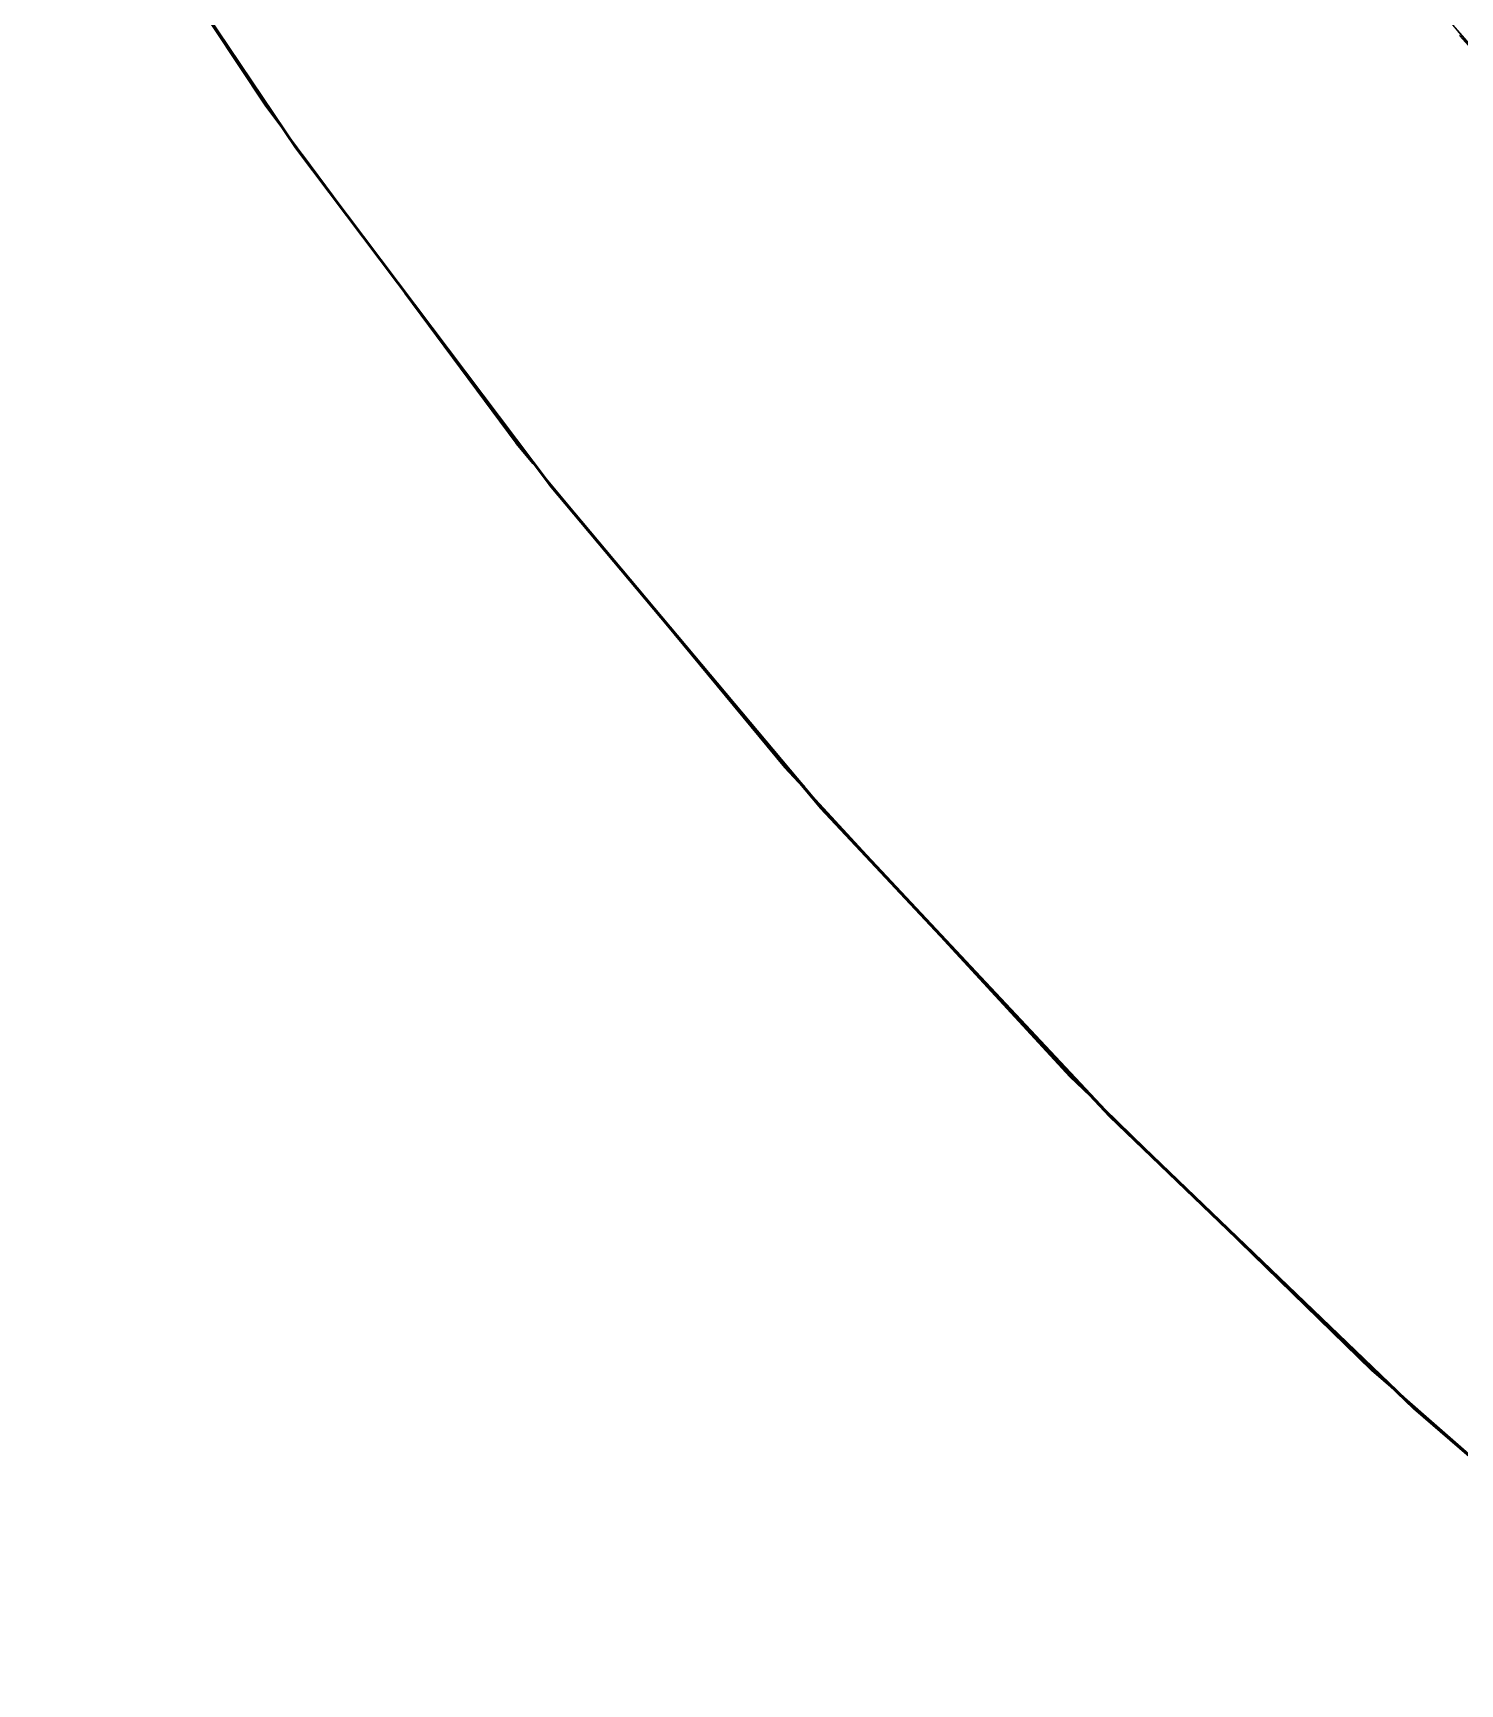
# Model space of a CAD drawing. Header units: millimetres. Extents: x 0 to 420, y 0 to 297.
# Drawn here: x 176.56 to 181.61, y 222.31 to 228.16 of the extents above; entities that cross this region are included whole.
import ezdxf

# ---------------------------------------------------------------- set-up
doc = ezdxf.new("R2010")
doc.units = ezdxf.units.MM
doc.linetypes.add('DASHED', pattern=[1.524, 1.27, -0.254])
doc.layers.add('HIDDEN', color=8, linetype='DASHED', lineweight=25)
doc.layers.add('VISIBLE', color=7, linetype='CONTINUOUS', lineweight=50)

msp = doc.modelspace()

# ---------------------------------------------------------------- linework, layer by layer
at = {"layer": 'HIDDEN'}
for points in [[(180.73518, 229.24426), (181.60982, 228.15135)], [(180.73518, 229.24426), (181.60982, 228.15135)], [(180.73518, 229.24426), (181.60982, 228.15135)], [(180.73518, 229.24426), (181.60982, 228.15135)], [(180.73518, 229.24426), (181.60982, 228.15135)], [(180.73518, 229.24426), (181.60982, 228.15135)], [(180.73518, 229.24426), (181.60982, 228.15135)], [(180.73518, 229.24426), (181.60982, 228.15135)], [(180.73518, 229.24426), (181.60982, 228.15135)], [(180.73518, 229.24426), (181.60982, 228.15135)], [(180.73518, 229.24426), (181.60982, 228.15135)], [(180.73518, 229.24426), (181.60982, 228.15135)], [(180.73518, 229.24426), (181.60982, 228.15135)], [(180.73518, 229.24426), (181.60982, 228.15135)], [(180.73518, 229.24426), (181.60982, 228.15135)], [(180.73518, 229.24426), (181.60982, 228.15135)], [(180.73518, 229.24426), (181.60982, 228.15135)], [(180.73518, 229.24426), (181.60982, 228.15135)], [(180.73518, 229.24426), (181.60982, 228.15135)], [(180.73518, 229.24426), (181.60982, 228.15135)], [(180.73519, 229.24424), (181.60984, 228.15133)], [(180.73519, 229.24424), (181.60984, 228.15133)], [(180.73519, 229.24424), (181.60984, 228.15133)], [(180.73519, 229.24424), (181.60984, 228.15133)], [(180.73519, 229.24424), (181.60984, 228.15133)], [(180.73519, 229.24424), (181.60984, 228.15133)], [(180.73519, 229.24424), (181.60984, 228.15133)], [(180.73519, 229.24424), (181.60984, 228.15133)], [(180.73519, 229.24424), (181.60984, 228.15133)], [(180.73519, 229.24424), (181.60984, 228.15133)], [(180.73519, 229.24424), (181.60984, 228.15133)], [(180.73519, 229.24424), (181.60984, 228.15133)], [(180.73519, 229.24424), (181.60984, 228.15133)], [(180.73519, 229.24424), (181.60984, 228.15133)], [(180.73519, 229.24424), (181.60984, 228.15133)], [(180.73519, 229.24424), (181.60984, 228.15133)], [(180.73519, 229.24424), (181.60984, 228.15133)], [(180.73519, 229.24424), (181.60984, 228.15133)], [(180.73519, 229.24424), (181.60984, 228.15133)], [(180.73519, 229.24424), (181.60984, 228.15133)], [(177.38077, 227.90595), (176.55668, 229.14821)], [(177.38077, 227.90595), (176.55668, 229.14821)], [(181.77738, 227.95591), (180.89164, 229.03913)], [(182.29629, 227.37593), (181.38623, 228.41877)], [(181.60982, 228.15135), (182.54548, 227.11016)], [(181.60982, 228.15135), (182.54548, 227.11016)], [(181.60982, 228.15135), (182.54548, 227.11016)], [(181.60982, 228.15135), (182.54548, 227.11016)], [(181.60982, 228.15135), (182.54548, 227.11016)], [(181.60982, 228.15135), (182.54548, 227.11016)], [(181.60982, 228.15135), (182.54548, 227.11016)], [(181.60982, 228.15135), (182.54548, 227.11016)], [(181.60982, 228.15135), (182.54548, 227.11016)], [(181.60982, 228.15135), (182.54548, 227.11016)], [(181.60982, 228.15135), (182.54548, 227.11016)], [(181.60982, 228.15135), (182.54548, 227.11016)], [(181.60982, 228.15135), (182.54548, 227.11016)], [(181.60982, 228.15135), (182.54548, 227.11016)], [(181.60982, 228.15135), (182.54548, 227.11016)], [(181.60982, 228.15135), (182.54548, 227.11016)], [(181.60982, 228.15135), (182.54548, 227.11016)], [(181.60982, 228.15135), (182.54548, 227.11016)], [(181.60982, 228.15135), (182.54548, 227.11016)], [(181.60982, 228.15135), (182.54548, 227.11016)], [(181.60984, 228.15133), (182.54549, 227.11015)], [(181.60984, 228.15133), (182.54549, 227.11015)], [(181.60984, 228.15133), (182.54549, 227.11015)], [(181.60984, 228.15133), (182.54549, 227.11015)], [(181.60984, 228.15133), (182.54549, 227.11015)], [(181.60984, 228.15133), (182.54549, 227.11015)], [(181.60984, 228.15133), (182.54549, 227.11015)], [(181.60984, 228.15133), (182.54549, 227.11015)], [(181.60984, 228.15133), (182.54549, 227.11015)], [(181.60984, 228.15133), (182.54549, 227.11015)], [(181.60984, 228.15133), (182.54549, 227.11015)], [(181.60984, 228.15133), (182.54549, 227.11015)], [(181.60984, 228.15133), (182.54549, 227.11015)], [(181.60984, 228.15133), (182.54549, 227.11015)], [(181.60984, 228.15133), (182.54549, 227.11015)], [(181.60984, 228.15133), (182.54549, 227.11015)], [(181.60984, 228.15133), (182.54549, 227.11015)], [(181.60984, 228.15133), (182.54549, 227.11015)], [(181.60984, 228.15133), (182.54549, 227.11015)], [(181.60984, 228.15133), (182.54549, 227.11015)], [(178.2698, 226.70931), (177.38077, 227.90595)], [(178.2698, 226.70931), (177.38077, 227.90595)], [(177.87559, 227.23992), (177.4359, 227.83175)], [(179.22127, 225.56168), (178.2698, 226.70931)], [(179.22127, 225.56168), (178.2698, 226.70931)], [(178.80094, 226.06866), (178.33024, 226.63641)], [(180.23246, 224.46632), (179.22127, 225.56168)], [(180.23246, 224.46632), (179.22127, 225.56168)], [(179.78741, 224.94841), (179.28703, 225.49044)], [(181.30052, 223.42632), (180.23246, 224.46632)], [(181.30052, 223.42632), (180.23246, 224.46632)], [(180.83219, 223.88234), (180.30353, 224.39711)], [(182.42241, 222.44465), (181.30052, 223.42632)], [(182.42241, 222.44465), (181.30052, 223.42632)], [(181.93231, 222.87349), (181.37687, 223.35951)]]:
    msp.add_lwpolyline(points, dxfattribs=at)
at = {"layer": 'VISIBLE'}
for points in [[(177.48732, 227.75532), (176.65266, 228.99592)], [(177.38077, 227.90595), (177.01399, 228.45885)], [(177.4359, 227.83175), (177.38077, 227.90595)], [(178.38703, 226.56104), (177.48732, 227.75532)], [(178.2698, 226.70931), (177.87559, 227.23992)], [(178.33024, 226.63641), (178.2698, 226.70931)], [(179.3492, 225.41649), (178.38703, 226.56104)], [(179.22127, 225.56168), (178.80094, 226.06866)], [(179.28703, 225.49044), (179.22127, 225.56168)], [(180.3711, 224.32494), (179.3492, 225.41649)], [(180.23246, 224.46632), (179.78741, 224.94841)], [(180.30353, 224.39711), (180.23246, 224.46632)], [(181.44981, 223.2895), (180.3711, 224.32494)], [(181.30052, 223.42632), (180.83219, 223.88234)], [(181.37687, 223.35951), (181.30052, 223.42632)], [(182.58226, 222.31311), (181.44981, 223.2895)]]:
    msp.add_lwpolyline(points, dxfattribs=at)

doc.saveas('drawing.dxf')
